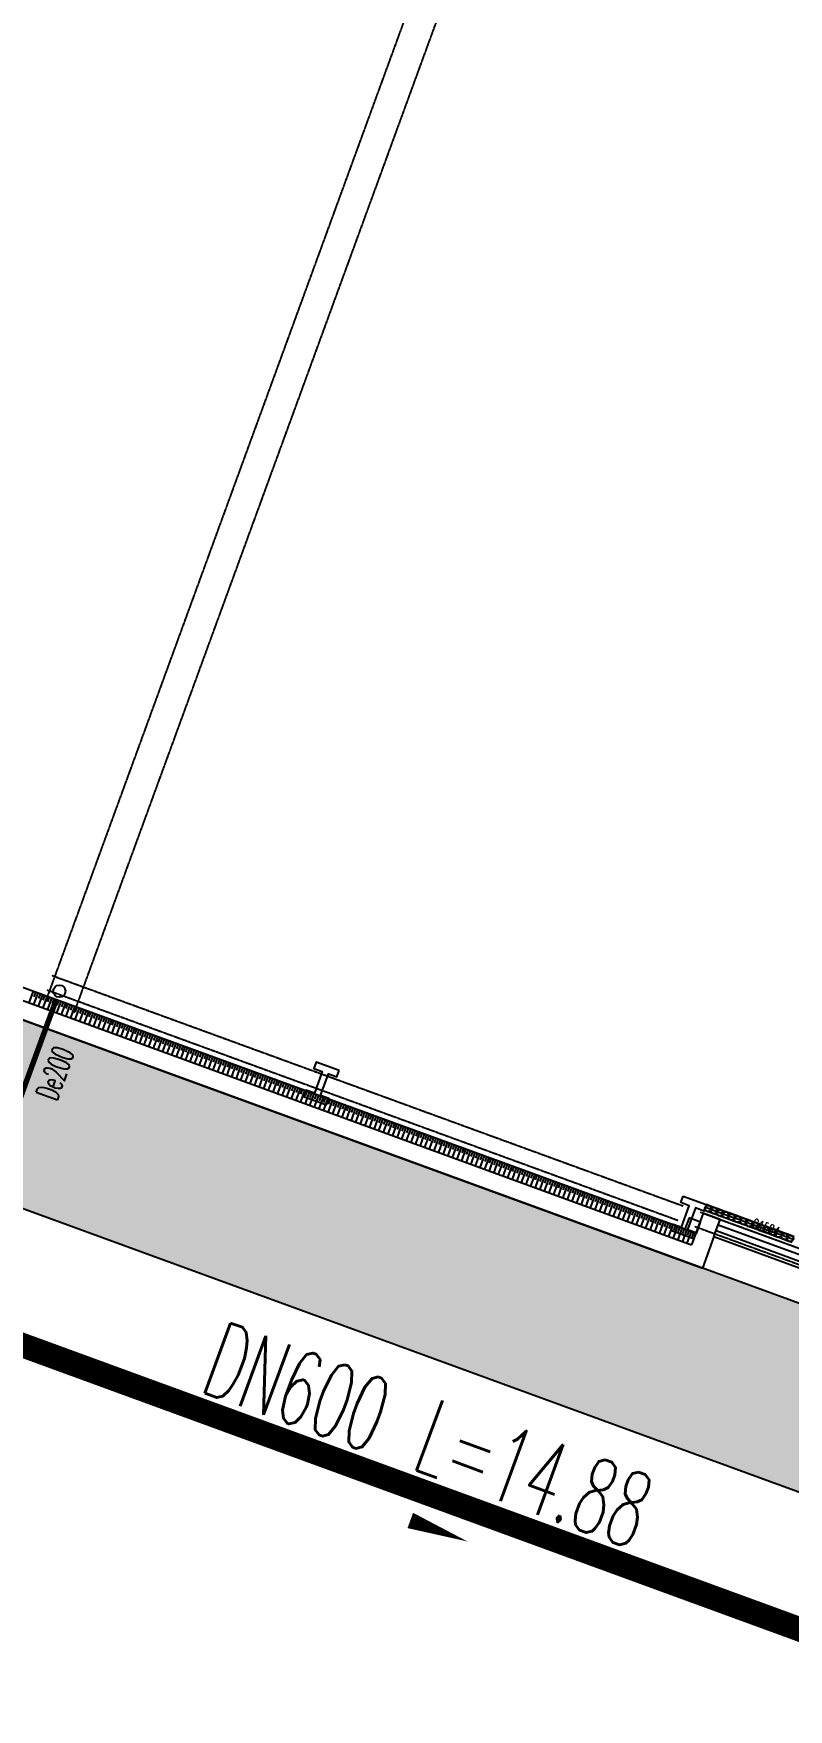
# Model space of a CAD drawing. Extents: x -111898 to 889894, y -2 to 1194865.
# Drawn here: x 609709 to 622072, y 955286 to 982749 of the extents above; entities that cross this region are included whole.
import ezdxf

# ---------------------------------------------------------------- set-up
doc = ezdxf.new("R2010")
doc.units = 0
doc.header["$LTSCALE"] = 10
doc.header["$MEASUREMENT"] = 0
doc.linetypes.add('10平面$0$DASH', pattern=[0.35, 0.25, -0.1])
doc.layers.get('Defpoints').update_dxf_attribs({"color": 210})
for name, color, linetype in [('0-WALL', 252, 'Continuous'), ('1-单体雨水', 131, 'Continuous'), ('10平面$0$99平面图例外参$0$A-HATCH-2', 251, 'Continuous'), ('10平面$0$A-HRAIL', 173, 'Continuous'), ('10平面$0$A-LIN-V', 9, 'Continuous'), ('DIM_雨水', 4, 'Continuous'), ('Gps-ZF雨水', 4, 'TG_Y'), ('TEXT_雨水', 4, 'Continuous'), ('VPIPE-雨水', 4, 'Continuous'), ('WALL', 252, 'Continuous'), ('建-窗', 252, 'Continuous'), ('建-门窗编号', 7, 'Continuous')]:
    doc.layers.add(name, color=color, linetype=linetype)
doc.styles.add('_TWT_PIPEDN', font='SIMPLEX', dxfattribs={"width": 0.6, "height": 3, "bigfont": 'HZTXT'})
doc.styles.add('A-WIN-LABEL', font='SIMPLEX', dxfattribs={"bigfont": 'GBCBIG'})
doc.styles.add('TG_LINETYPE', font='SIMPLEX', dxfattribs={"width": 0.8, "height": 3.5, "bigfont": 'HZTXT'})
doc.linetypes.add('TG_Y', pattern='A,2,-0.3,["Y",TG_LINETYPE,S=0.1,R=0,X=-0.25,Y=-0.15],0', length=2.3)
pattern_1 = [(359.79974, (-824318.4, 704905.5), (1605.5824, 1594.398), [240, -48, 64, -48, 240, -960]), (359.79974, (-824398.3, 704953.8), (1605.5824, 1594.398), [160, -120, 240, -120, 160, -800]), (359.79974, (-823836, 705591.9), (1605.5824, 1594.398), [200, -80, 200, -1120]), (359.79974, (-824634.9, 705914.7), (1605.5824, 1594.398), [80, -160, 80, -1280]), (89.79974, (-824474.9, 705914.1), (-1594.398, 1605.5824), [144, -1456]), (89.79974, (-823998.3, 704952.4), (-1594.398, 1605.5824), [160, -1440]), (89.79974, (-823596, 705591), (-1594.398, 1605.5824), [160, -1440]), (44.79974, (-823790.3, 704935.7), (5.5922, 1599.9902), [160, -2102.7417]), (134.79974, (-824206.3, 704937.2), (-1599.9902, 5.5922), [160, -2102.7417]), (63.23469, (-823838.3, 704943.9), (5.5922, 1599.99023), [160, -3417.7088]), (75.7635, (-823918.27, 704952.15), (5.59221, 1599.99023), [160, -6436.969]), (75.7635, (-823516.03, 705590.75), (5.59221, 1599.99023), [128, -6468.969]), (75.7635, (-824442.9, 705914), (5.59221, 1599.99023), [112, -6484.969]), (103.835987, (-824078.27, 704952.7), (5.59221, 1599.99023), [160, -6436.969]), (103.835987, (-823676.03, 705591.3), (5.59221, 1599.99023), [128, -6468.969]), (103.835987, (-824506.9, 705914.2), (5.59221, 1599.99023), [112, -6484.969]), (116.364795, (-824158.3, 704945), (5.5922, 1599.99023), [160, -3417.7069])]

# ---------------------------------------------------------------- blocks, each defined once
blk = doc.blocks.new('10平面$0$99平面图例外参$0$$LinePat$填挖边坡')
at = {"color": 0}
for p, q in [((0, 0), (0, -1500)), ((300, 0), (300, -600))]:
    blk.add_line(p, q, dxfattribs=at)
at = {"layer": 'Defpoints', "color": 0}
blk.add_point((600, 0), dxfattribs=at)
blk = doc.blocks.new('10平面$0$99平面图例外参$0$$LinePat$圆环')
for points in [[(0, 150), (300, 150)], [(0, 0), (300, 0)], [(0, -150), (300, -150)]]:
    blk.add_lwpolyline(points)
at = {"color": 0}
blk.add_circle((150, 0), 150, dxfattribs=at)
blk = doc.blocks.new('WINDOW2DLIB$DYNSTYLE$00000005')
at = {"color": 0}
for points in [[(-0.5, 0.5), (-0.5, -0.5)], [(-0.5, 0.5), (0.5, 0.5)], [(0.5, -0.5), (0.5, 0.5)], [(0.5, 0.167), (-0.5, 0.167)], [(0.5, -0.167), (-0.5, -0.167)], [(-0.5, -0.5), (0.5, -0.5)]]:
    blk.add_lwpolyline(points, dxfattribs=at)

msp = doc.modelspace()

# ---------------------------------------------------------------- hatches: boundary and pattern name
at = {"layer": '0-WALL'}
h = msp.add_hatch(dxfattribs=at)
h.set_pattern_fill('草坪或沼泽', color=8, scale=400, angle=-0.200257)
h.set_pattern_definition([(359.79974, (-824318.4, 704905.5), (1605.5824, 1594.398), [240, -48, 64, -48, 240, -960]), (359.79974, (-824398.3, 704953.8), (1605.5824, 1594.398), [160, -120, 240, -120, 160, -800]), (359.79974, (-823836, 705591.9), (1605.5824, 1594.398), [200, -80, 200, -1120]), (359.79974, (-824634.9, 705914.7), (1605.5824, 1594.398), [80, -160, 80, -1280]), (89.79974, (-824474.9, 705914.1), (-1594.398, 1605.5824), [144, -1456]), (89.79974, (-823998.3, 704952.4), (-1594.398, 1605.5824), [160, -1440]), (89.79974, (-823596, 705591), (-1594.398, 1605.5824), [160, -1440]), (44.79974, (-823790.3, 704935.7), (5.5922, 1599.9902), [160, -2102.7417]), (134.79974, (-824206.3, 704937.2), (-1599.9902, 5.5922), [160, -2102.7417]), (63.23469, (-823838.3, 704943.9), (5.5922, 1599.99023), [160, -3417.7088]), (75.7635, (-823918.27, 704952.15), (5.59221, 1599.99023), [160, -6436.969]), (75.7635, (-823516.03, 705590.75), (5.59221, 1599.99023), [128, -6468.969]), (75.7635, (-824442.9, 705914), (5.59221, 1599.99023), [112, -6484.969]), (103.835987, (-824078.27, 704952.7), (5.59221, 1599.99023), [160, -6436.969]), (103.835987, (-823676.03, 705591.3), (5.59221, 1599.99023), [128, -6468.969]), (103.835987, (-824506.9, 705914.2), (5.59221, 1599.99023), [112, -6484.969]), (116.364795, (-824158.3, 704945), (5.5922, 1599.99023), [160, -3417.7069])])
edge = h.paths.add_edge_path()
edge.add_line((741503.08, 933538.38), (741712.87, 934018.57))
edge.add_line((741712.87, 934018.57), (745060.96, 941812.89))
edge.add_line((745060.96, 941812.89), (766890.86, 1001849.76))
edge.add_line((766890.86, 1001849.76), (760346.98, 1016169.02))
edge.add_line((760346.98, 1016169.02), (737579.78, 1026362.54))
edge.add_line((737579.78, 1026362.54), (720756.11, 1037729.77))
edge.add_line((720756.11, 1037729.77), (653654.65, 1067773.01))
edge.add_line((653654.65, 1067773.01), (467795.25, 820503.81))
edge.add_line((467795.25, 820503.81), (468143.58, 820404.89))
edge.add_line((468143.58, 820404.89), (647181.92, 1058601.18))
edge.add_line((647181.92, 1058601.18), (648464.56, 1058132.56))
edge.add_line((648464.56, 1058132.56), (650350.23, 1063296.8))
edge.add_line((650350.23, 1063296.8), (720796.15, 1037558.69))
edge.add_line((720796.15, 1037558.69), (718909.6, 1032395.07))
edge.add_line((718909.6, 1032395.07), (725484.49, 1029992.9))
edge.add_line((725484.49, 1029992.9), (726513.26, 1032808.65))
edge.add_line((726513.26, 1032808.65), (729331.07, 1031779.14))
edge.add_line((729331.07, 1031779.14), (728302.36, 1028963.46))
edge.add_line((728302.36, 1028963.46), (747084.56, 1022101.19))
edge.add_line((747084.56, 1022101.19), (755217.14, 1018452.95))
edge.add_arc((743028.5, 1006160.87), 17310.64, -14.619994, 45.242091, ccw=False)
edge.add_line((759778.64, 1001791.54), (760685.99, 1001458.08))
edge.add_line((760685.99, 1001458.08), (765094.65, 999847.31))
edge.add_line((765094.65, 999847.31), (740941.69, 933744.02))
edge.add_line((740941.69, 933744.02), (741503.08, 933538.38))
h = msp.add_hatch(dxfattribs=at)
h.set_pattern_fill('草坪或沼泽', color=8, scale=400, angle=-0.200257)
h.set_pattern_definition(pattern_1)
edge = h.paths.add_edge_path()
edge.add_line((603199.85, 981886.33), (605589.45, 988426.73))
edge.add_line((605589.45, 988426.73), (652393.87, 1048233.38))
edge.add_line((652393.87, 1048233.38), (660764.58, 1045175.06))
edge.add_line((660764.58, 1045175.06), (660781.63, 1045221.72))
edge.add_arc((658997.01, 1045873.74), 1900, -20.070288, 69.930039)
edge.add_line((659649.03, 1047658.36), (658395.23, 1048116.44))
edge.add_arc((654982.82, 1038180.77), 10505.34, 71.044954, 143.375781)
edge.add_line((646551.59, 1044447.88), (600318.87, 982938.92))
edge.add_line((600318.87, 982938.92), (603199.85, 981886.33))
h = msp.add_hatch(dxfattribs=at)
h.set_pattern_fill('草坪或沼泽', color=8, scale=400, angle=-0.200257)
h.set_pattern_definition(pattern_1)
edge = h.paths.add_edge_path()
edge.add_arc((607738.85, 975331.04), 10502.42, 184.70088, 248.823989)
edge.add_line((603945.02, 965537.8), (625585.58, 957631.2))
edge.add_arc((626614.96, 960452.28), 3003.02, 249.953554, 337.963825)
edge.add_line((629398.6, 959325.57), (599013.14, 970427.2))
edge.add_line((599013.14, 970427.2), (600111.29, 973432.88))
edge.add_line((600111.29, 973432.88), (597271.56, 974470.4))

# ---------------------------------------------------------------- linework, layer by layer
msp.add_lwpolyline([(597271.76, 974470.33, 0.28732681), (603945.02, 965537.8), (625585.58, 957631.2, 0.40407836), (629398.6, 959325.57), (599013.14, 970427.2), (600111.29, 973432.88), (597271.56, 974470.4)], format="xyb", dxfattribs=at)
at = {"layer": '1-单体雨水', "const_width": 90}
msp.add_lwpolyline([(609102.24, 964239.11), (610080.29, 966916.04)], dxfattribs=at)
at = {"layer": '10平面$0$A-LIN-V', "color": 8}
msp.add_line((620553.17, 963089.66), (607215.5, 967962.71), dxfattribs=at)
at = {"layer": 'Defpoints', "color": 1}
msp.add_lwpolyline([(620443.77, 963342.56), (620375.13, 963154.71), (620562.99, 963086.08), (620631.62, 963273.93)], close=True, dxfattribs=at)
at = {"layer": 'DIM_雨水'}
msp.add_lwpolyline([(613970.33, 959085.65, 0, 0, 0), (616817.27, 958038.16, 0, 266.67, 0), (615878.78, 958383.46, 0, 0, 0)], format="xyseb", dxfattribs=at)
at = {"layer": 'Gps-ZF雨水', "ltscale": 0.1, "const_width": 400}
msp.add_lwpolyline([(608931.07, 961473.32), (622904.53, 956362.35)], dxfattribs=at)
at = {"layer": 'VPIPE-雨水', "linetype": 'Continuous'}
msp.add_circle((610131.76, 967056.93), 100, dxfattribs=at)
at = {"layer": 'WALL', "color": 8, "linetype": '10平面$0$DASH'}
for p, q in [((609905.08, 966873.59), (625450.8, 1009422.62)), ((610374.71, 966702), (625920.44, 1009251.04)), ((610012.54, 967313.42), (620344.54, 963538.52)), ((609926.75, 967078.6), (620258.74, 963303.7)), ((620626.32, 963435.57), (624958.24, 961852.85)), ((620540.53, 963200.75), (624861.18, 961622.15))]:
    msp.add_line(p, q, dxfattribs=at)
at = {"layer": 'WALL', "color": 8}
for p, q in [((606959.02, 967843.49), (620484.54, 962901.81)), ((606715.17, 967613.19), (620663.37, 962517.07)), ((620673.28, 963418.41), (620484.54, 962901.81)), ((620955.06, 963315.46), (620673.28, 963418.41)), ((620852.11, 963033.67), (620663.37, 962517.07))]:
    msp.add_line(p, q, dxfattribs=at)
for points in [[(614713.41, 965755.6), (614337.71, 965892.87), (614299.27, 965787.67), (614436.4, 965737.57), (614307.37, 965384.4), (614170.24, 965434.51), (614131.8, 965329.31), (614507.51, 965192.04), (614545.95, 965297.24), (614408.81, 965347.34), (614537.85, 965700.51), (614674.98, 965650.4)], [(620349.05, 963696.57), (620724.76, 963559.3), (620686.32, 963454.1), (620549.19, 963504.2), (620420.16, 963151.04), (620557.29, 963100.93), (620518.85, 962995.73), (620143.15, 963133), (620181.58, 963238.2), (620318.71, 963188.1), (620447.75, 963541.27), (620310.61, 963591.37)]]:
    msp.add_lwpolyline(points, close=True, dxfattribs=at)
msp.add_lwpolyline([(620852.11, 963033.67), (620955.06, 963315.46)], dxfattribs=at)

# ---------------------------------------------------------------- block references
at = {"layer": '10平面$0$99平面图例外参$0$A-HATCH-2', "color": 8, "xscale": 0.1337099811636365, "yscale": 0.1333333333333333, "zscale": 0.1333333333333333, "rotation": 339.9297114345931}
for p in [(609702.19, 967054.18), (609777.54, 967026.65), (609852.9, 966999.12), (609928.25, 966971.58), (610003.6, 966944.05), (610078.96, 966916.52), (610154.31, 966888.99), (610229.67, 966861.46), (610305.02, 966833.93), (610380.37, 966806.4), (610455.73, 966778.87), (610531.08, 966751.33), (610606.44, 966723.8), (610681.79, 966696.27), (610757.14, 966668.74), (610832.5, 966641.21), (610907.85, 966613.68), (610983.21, 966586.15), (611058.56, 966558.61), (611133.92, 966531.08), (611209.27, 966503.55), (611284.62, 966476.02), (611359.98, 966448.49), (611435.33, 966420.96), (611510.69, 966393.43), (611586.04, 966365.89), (611661.39, 966338.36), (611736.75, 966310.83), (611812.1, 966283.3), (611887.46, 966255.77), (611962.81, 966228.24), (612038.16, 966200.71), (612113.52, 966173.18), (612188.87, 966145.64), (612264.23, 966118.11), (612339.58, 966090.58), (612414.93, 966063.05), (612490.29, 966035.52), (612565.64, 966007.99), (612641, 965980.46), (612716.35, 965952.92), (612791.7, 965925.39), (612867.06, 965897.86), (612942.41, 965870.33), (613017.77, 965842.8), (613093.12, 965815.27), (613168.47, 965787.74), (613243.83, 965760.2), (613319.18, 965732.67), (613394.54, 965705.14), (613469.89, 965677.61), (613545.24, 965650.08), (613620.6, 965622.55), (613695.95, 965595.02), (613771.31, 965567.48), (613846.66, 965539.95), (613922.02, 965512.42), (613997.37, 965484.89), (614072.72, 965457.36), (614148.08, 965429.83), (614223.43, 965402.3), (614298.79, 965374.77), (614374.14, 965347.23), (614449.49, 965319.7), (614524.85, 965292.17), (614600.2, 965264.64), (614675.56, 965237.11), (614750.91, 965209.58), (614826.26, 965182.05), (614901.62, 965154.51), (614976.97, 965126.98), (615052.33, 965099.45), (615127.68, 965071.92), (615203.03, 965044.39), (615278.39, 965016.86), (615353.74, 964989.33), (615429.1, 964961.79), (615504.45, 964934.26), (615579.8, 964906.73), (615655.16, 964879.2), (615730.51, 964851.67), (615805.87, 964824.14), (615881.22, 964796.61), (615956.57, 964769.08), (616031.93, 964741.54), (616107.28, 964714.01), (616182.64, 964686.48), (616257.99, 964658.95), (616333.34, 964631.42), (616408.7, 964603.89), (616484.05, 964576.36), (616559.41, 964548.82), (616634.76, 964521.29), (616710.11, 964493.76), (616785.47, 964466.23), (616860.82, 964438.7), (616936.18, 964411.17), (617011.53, 964383.64), (617086.89, 964356.1), (617162.24, 964328.57), (617237.59, 964301.04), (617312.95, 964273.51), (617388.3, 964245.98), (617463.66, 964218.45), (617539.01, 964190.92), (617614.36, 964163.39), (617689.72, 964135.85), (617765.07, 964108.32), (617840.43, 964080.79), (617915.78, 964053.26), (617991.13, 964025.73), (618066.49, 963998.2), (618141.84, 963970.67), (618217.2, 963943.13), (618292.55, 963915.6), (618367.9, 963888.07), (618443.26, 963860.54), (618518.61, 963833.01), (618593.97, 963805.48), (618669.32, 963777.95), (618744.67, 963750.41), (618820.03, 963722.88), (618895.38, 963695.35), (618970.74, 963667.82), (619046.09, 963640.29), (619121.44, 963612.76), (619196.8, 963585.23), (619272.15, 963557.7), (619347.51, 963530.16), (619422.86, 963502.63), (619498.21, 963475.1), (619573.57, 963447.57), (619648.92, 963420.04), (619724.28, 963392.51), (619799.63, 963364.98), (619874.99, 963337.44), (619950.34, 963309.91), (620025.69, 963282.38), (620101.05, 963254.85), (620176.4, 963227.32), (620251.76, 963199.79), (620327.11, 963172.26), (620402.46, 963144.72), (620477.82, 963117.19)]:
    msp.add_blockref('10平面$0$99平面图例外参$0$$LinePat$填挖边坡', p, dxfattribs=at)
at = {"layer": '10平面$0$A-HRAIL', "xscale": 0.3412698414547707, "yscale": 0.3333333333333334, "zscale": 0.3333333333333333, "rotation": 159.9297114345931}
for p in [(620803.76, 963477.2), (620899.93, 963442.07), (620996.09, 963406.93), (621092.25, 963371.8), (621188.42, 963336.66), (621284.58, 963301.53), (621380.74, 963266.39), (621476.91, 963231.26), (621573.07, 963196.13), (621669.24, 963160.99), (621765.4, 963125.86), (621861.56, 963090.72), (621957.73, 963055.59), (622053.89, 963020.45), (622150.05, 962985.32)]:
    msp.add_blockref('10平面$0$99平面图例外参$0$$LinePat$圆环', p, dxfattribs=at)
at = {"layer": '建-窗'}
ref = msp.add_blockref('WINDOW2DLIB$DYNSTYLE$00000005', (621608.04, 962917.19), dxfattribs=dict(at, xscale=-1500, yscale=300, zscale=300, rotation=159.9297114319409))
ref.add_attrib('A', 'C1584', (621465.15, 963196.3), dxfattribs={"layer": '建-门窗编号', "height": 148.75, "rotation": 339.929711, "style": 'A-WIN-LABEL', "width": 0.705882})

# ---------------------------------------------------------------- texts
at = {"layer": 'TEXT_雨水', "style": '_TWT_PIPEDN', "width": 0.557143}
for s, height, rotation, p in [('De200', 367.5, 69.929711, (610087.03, 965240.73)), ('DN600', 1225, 339.909343, (612406.02, 960508.44)), ('L=14.88', 1225, 339.909343, (615872.84, 959240.41))]:
    msp.add_text(s, height=height, rotation=rotation, dxfattribs=at).set_placement(p)

doc.saveas('drawing.dxf')
